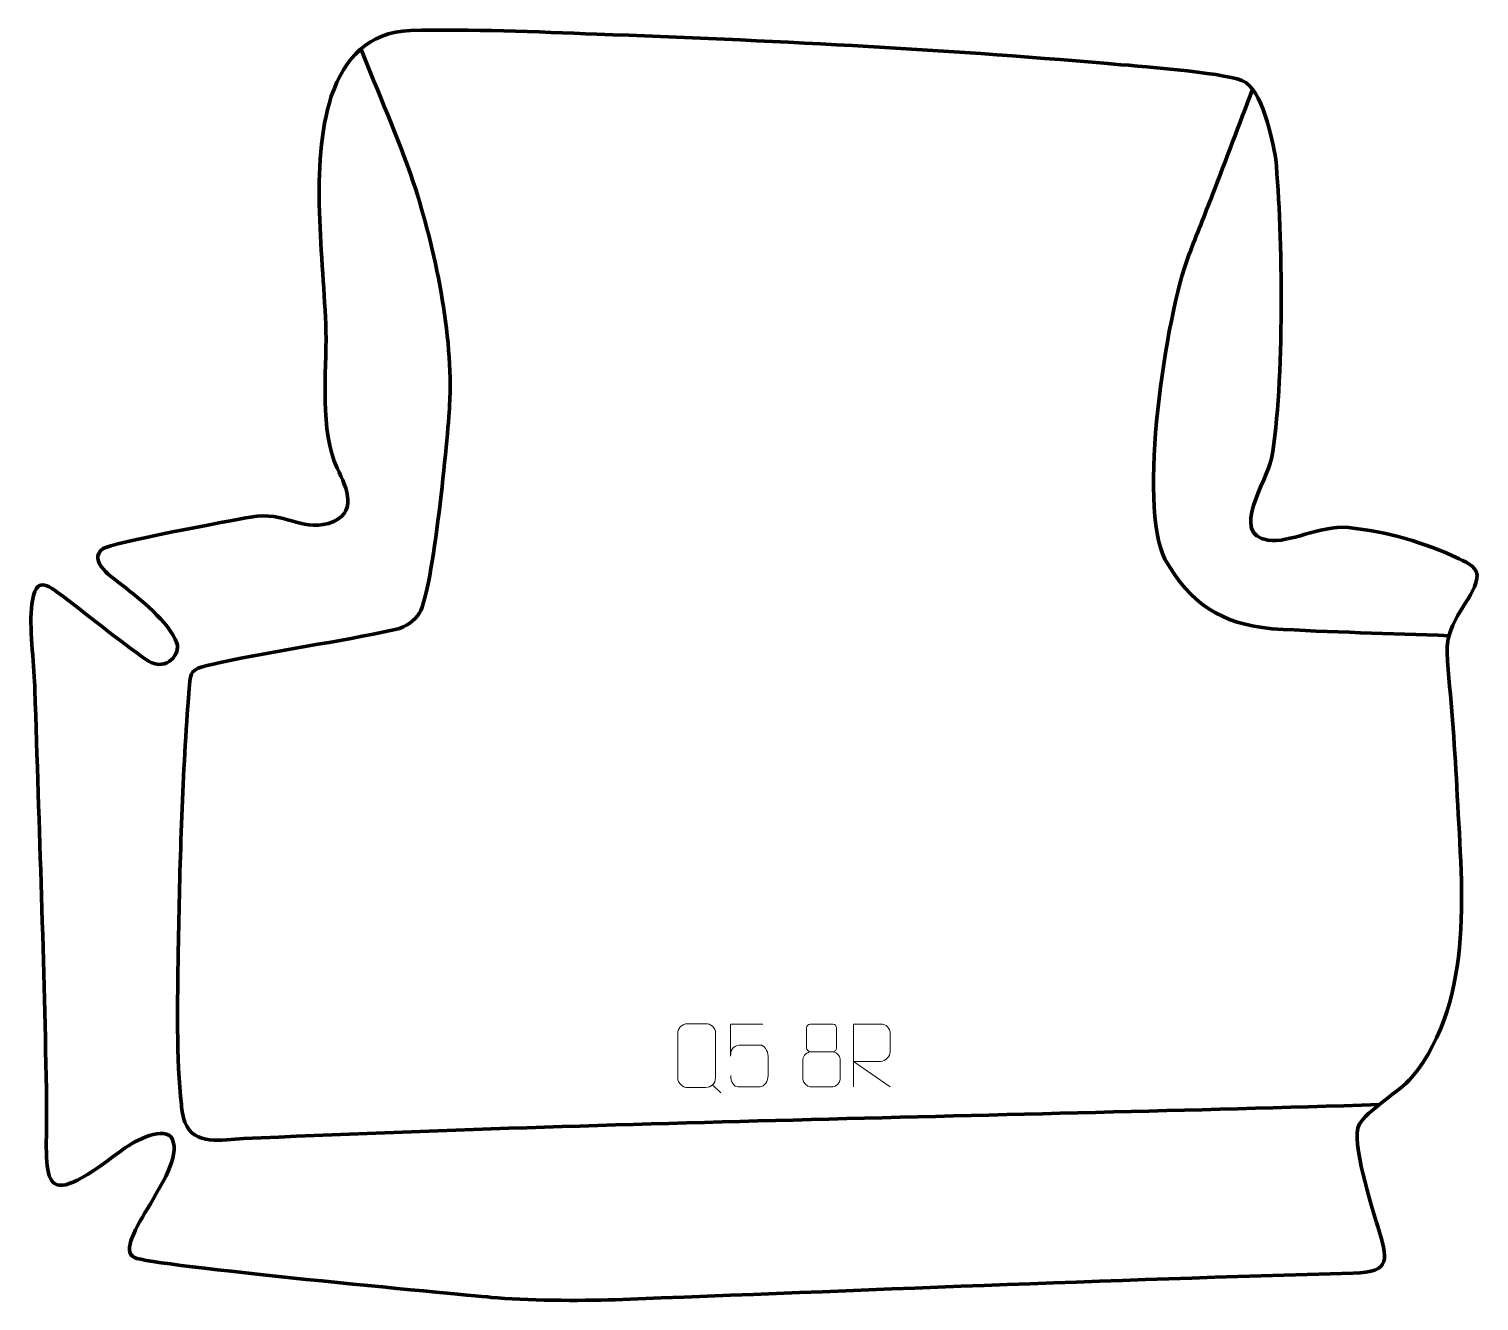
# Model space of a CAD drawing. Header units: millimetres. Extents: x -530 to 47, y 175 to 681.
import ezdxf

# ---------------------------------------------------------------- set-up
doc = ezdxf.new("R2010")
doc.units = ezdxf.units.MM
doc.header["$MEASUREMENT"] = 0
doc.layers.add('layer 2', color=7, linetype='Continuous')
doc.layers.add('layer 3', color=7, linetype='Continuous')

msp = doc.modelspace()

# ---------------------------------------------------------------- linework, layer by layer
at = {"layer": 'layer 2', "color": 142, "lineweight": 158}
for points, knots in [([(-398.4649, 673.4782), (-391.5347, 656.0605), (-383.4435, 637.7123), (-377.4161, 620.1029), (-377.4161, 620.1029), (-368.7479, 593.3431), (-361.4245, 559.3283), (-362.96, 531.168), (-362.96, 531.168), (-363.6637, 519.0877), (-369.4745, 457.2881), (-374.9904, 448.5373), (-374.9904, 448.5373), (-376.9879, 445.3682), (-379.9872, 442.9548), (-384.636, 441.8913), (-384.636, 441.8913), (-407.8582, 436.7927), (-431.7829, 433.7745), (-454.7854, 428.6736), (-454.7854, 428.6736), (-467.4893, 425.8565), (-466.0374, 426.1224), (-466.9364, 414.4722), (-466.9364, 414.4722), (-469.4523, 381.8701), (-470.4487, 347.1454), (-470.9802, 314.3693), (-470.9802, 314.3693), (-470.9802, 314.3693), (-470.9996, 313.1743), (-470.9996, 313.1743), (-470.9996, 313.1743), (-471.2604, 294.895), (-471.8282, 270.6516), (-469.7434, 252.6502), (-469.7434, 252.6502), (-469.482, 250.3935), (-469.1689, 247.9409), (-468.3927, 245.797), (-468.3927, 245.797), (-464.5287, 236.1782), (-453.6606, 238.8377), (-445.0323, 239.2285), (-445.0323, 239.2285), (-295.1998, 246.0148), (-143.0033, 248.1522), (7.1679, 252.7553)], [0, 0, 0, 0, 0.07692308, 0.07692308, 0.07692308, 0.07692308, 0.15384615, 0.15384615, 0.15384615, 0.15384615, 0.23076923, 0.23076923, 0.23076923, 0.23076923, 0.30769231, 0.30769231, 0.30769231, 0.30769231, 0.38461538, 0.38461538, 0.38461538, 0.38461538, 0.46153846, 0.46153846, 0.46153846, 0.46153846, 0.53846154, 0.53846154, 0.53846154, 0.53846154, 0.61538462, 0.61538462, 0.61538462, 0.61538462, 0.69230769, 0.69230769, 0.69230769, 0.69230769, 0.76923077, 0.76923077, 0.76923077, 0.76923077, 0.84615385, 0.84615385, 0.84615385, 0.84615385, 1, 1, 1, 1]), ([(34.8998, 439.4378), (11.5514, 440.4039), (-12.2799, 440.8196), (-35.5407, 442.2212), (-35.5407, 442.2212), (-56.0456, 444.2333), (-67.903, 452.1137), (-78.2229, 469.9801), (-78.2229, 469.9801), (-89.1491, 491.2731), (-78.0439, 566.6193), (-68.6374, 591.1193), (-68.6374, 591.1193), (-65.5604, 599.1337), (-62.3208, 607.0818), (-59.2504, 615.1008), (-59.2504, 615.1008), (-53.929, 629.0704), (-48.6077, 643.04), (-43.2863, 657.0095)], [0, 0, 0, 0, 0.16666667, 0.16666667, 0.16666667, 0.16666667, 0.33333333, 0.33333333, 0.33333333, 0.33333333, 0.5, 0.5, 0.5, 0.5, 0.66666667, 0.66666667, 0.66666667, 0.66666667, 1, 1, 1, 1])]:
    msp.add_open_spline(points, degree=3, knots=knots, dxfattribs=at)
at = {"layer": 'layer 3', "color": 242, "lineweight": 158}
msp.add_open_spline([(-378.5661, 680.4828), (-395.5044, 679.6621), (-404.5189, 669.6373), (-410.06, 654.3022), (-410.06, 654.3022), (-418.8717, 626.6318), (-413.1421, 589.882), (-412.1782, 560.6679), (-412.1782, 560.6679), (-411.9431, 544.321), (-414.6927, 520.866), (-407.6746, 506.1277), (-407.6746, 506.1277), (-403.7706, 497.9294), (-399.1339, 488.1246), (-411.1688, 484.1866), (-411.1688, 484.1866), (-422.9976, 481.0201), (-427.9278, 489.0501), (-442.1712, 486.7143), (-442.1712, 486.7143), (-449.8614, 485.3483), (-497.9249, 476.3731), (-500.909, 474.1391), (-500.909, 474.1391), (-507.4652, 469.231), (-496.8523, 462.3388), (-493.2657, 459.6198), (-493.2657, 459.6198), (-486.3245, 453.8771), (-474.7982, 445.2751), (-471.5263, 436.4664), (-471.5263, 436.4664), (-470.123, 432.6885), (-475.1623, 424.9132), (-482.8733, 429.3731), (-482.8733, 429.3731), (-495.1467, 437.8264), (-507.1814, 447.9362), (-519.1781, 456.8394), (-519.1781, 456.8394), (-525.7097, 461.6867), (-528.1421, 460.48), (-529.2718, 451.9833), (-529.2718, 451.9833), (-530.4146, 443.3891), (-528.4619, 428.7974), (-528.1244, 419.4824), (-528.1244, 419.4824), (-528.1244, 419.4824), (-528.0684, 417.9356), (-528.0684, 417.9356), (-528.0684, 417.9356), (-526.3725, 363.1811), (-524.291, 308.3997), (-523.418, 253.6264), (-523.418, 253.6264), (-523.1222, 222.457), (-528.1079, 208.0201), (-493.7657, 234.3921), (-493.7657, 234.3921), (-489.8803, 237.3758), (-477.9725, 244.2998), (-473.872, 239.9142), (-473.872, 239.9142), (-466.1016, 227.8173), (-498.6678, 197.1165), (-488.3745, 191.8765), (-488.3745, 191.8765), (-481.9577, 188.6098), (-359.8946, 177.2789), (-346.3223, 176.029), (-346.3223, 176.029), (-332.9304, 174.7957), (-311.0979, 174.5701), (-297.1122, 175.0924), (-297.1122, 175.0924), (-199.1663, 178.7508), (-101.1736, 183.0469), (-3.205, 185.654), (-3.205, 185.654), (12.325, 186.0673), (10.3109, 191.2976), (6.5196, 204.2718), (6.5196, 204.2718), (4.3456, 211.7113), (-4.3418, 238.6103), (-0.8891, 244.7909), (-0.8891, 244.7909), (2.1155, 250.1693), (14.7721, 257.6711), (20.1419, 263.645), (20.1419, 263.645), (45.748, 295.2081), (39.7925, 341.1923), (38.0143, 379.2262), (38.0143, 379.2262), (37.1792, 397.0877), (35.4326, 414.9218), (34.1086, 432.7545), (34.1086, 432.7545), (33.7985, 446.0246), (44.404, 453.3454), (46.0212, 462.1722), (46.0212, 462.1722), (46.8388, 466.6343), (42.5309, 468.2544), (38.958, 470.0403), (38.958, 470.0403), (25.1072, 476.733), (10.1578, 480.8529), (-5.1379, 482.5499), (-5.1379, 482.5499), (-17.2687, 483.3766), (-28.3736, 476.2183), (-37.1252, 477.4851), (-37.1252, 477.4851), (-52.7358, 479.7448), (-37.4042, 501.0635), (-35.7823, 509.9852), (-35.7823, 509.9852), (-30.466, 539.2268), (-31.3525, 600.1326), (-34.0887, 629.1568), (-34.0887, 629.1568), (-35.4199, 637.1599), (-39.338, 657.3068), (-47.536, 660.5066), (-47.536, 660.5066), (-56.1582, 663.8719), (-89.7938, 666.2915), (-100.9356, 667.2472), (-100.9356, 667.2472), (-167.9596, 673.1112), (-237.0331, 676.5188), (-304.2947, 678.9919), (-304.2947, 678.9919), (-328.5152, 679.8825), (-354.3683, 681.0242), (-378.5661, 680.4828)], degree=3, knots=[0, 0, 0, 0, 0.02777778, 0.02777778, 0.02777778, 0.02777778, 0.05555556, 0.05555556, 0.05555556, 0.05555556, 0.08333333, 0.08333333, 0.08333333, 0.08333333, 0.11111111, 0.11111111, 0.11111111, 0.11111111, 0.13888889, 0.13888889, 0.13888889, 0.13888889, 0.16666667, 0.16666667, 0.16666667, 0.16666667, 0.19444444, 0.19444444, 0.19444444, 0.19444444, 0.22222222, 0.22222222, 0.22222222, 0.22222222, 0.25, 0.25, 0.25, 0.25, 0.27777778, 0.27777778, 0.27777778, 0.27777778, 0.30555556, 0.30555556, 0.30555556, 0.30555556, 0.33333333, 0.33333333, 0.33333333, 0.33333333, 0.36111111, 0.36111111, 0.36111111, 0.36111111, 0.38888889, 0.38888889, 0.38888889, 0.38888889, 0.41666667, 0.41666667, 0.41666667, 0.41666667, 0.44444444, 0.44444444, 0.44444444, 0.44444444, 0.47222222, 0.47222222, 0.47222222, 0.47222222, 0.5, 0.5, 0.5, 0.5, 0.52777778, 0.52777778, 0.52777778, 0.52777778, 0.55555556, 0.55555556, 0.55555556, 0.55555556, 0.58333333, 0.58333333, 0.58333333, 0.58333333, 0.61111111, 0.61111111, 0.61111111, 0.61111111, 0.63888889, 0.63888889, 0.63888889, 0.63888889, 0.66666667, 0.66666667, 0.66666667, 0.66666667, 0.69444444, 0.69444444, 0.69444444, 0.69444444, 0.72222222, 0.72222222, 0.72222222, 0.72222222, 0.75, 0.75, 0.75, 0.75, 0.77777778, 0.77777778, 0.77777778, 0.77777778, 0.80555556, 0.80555556, 0.80555556, 0.80555556, 0.83333333, 0.83333333, 0.83333333, 0.83333333, 0.86111111, 0.86111111, 0.86111111, 0.86111111, 0.88888889, 0.88888889, 0.88888889, 0.88888889, 0.91666667, 0.91666667, 0.91666667, 0.91666667, 0.94444444, 0.94444444, 0.94444444, 0.94444444, 1, 1, 1, 1], dxfattribs=at)
at = {"layer": 'layer 3', "color": 250, "lineweight": 9}
for points, knots in [([(-268.1978, 284.9857), (-265.83, 284.9857), (-263.462, 284.9857), (-261.094, 284.9857), (-261.094, 284.9857), (-259.1122, 285.0219), (-257.0849, 283.5034), (-257.0578, 281.0218), (-257.0578, 281.0218), (-257.0581, 275.1712), (-257.0581, 269.3203), (-257.0578, 263.4689), (-257.0578, 263.4689), (-257.2, 261.1036), (-258.9075, 259.5973), (-261.094, 259.5863), (-261.094, 259.5863), (-263.468, 259.5868), (-265.8418, 259.5868), (-268.2153, 259.5863), (-268.2153, 259.5863), (-270.1752, 259.4791), (-272.183, 261.3976), (-272.1715, 263.4513), (-272.1715, 263.4513), (-272.1712, 269.3253), (-272.1712, 275.1991), (-272.1715, 281.0725), (-272.1715, 281.0725), (-272.1672, 283.2491), (-270.389, 284.9994), (-268.1978, 284.9857)], [0, 0, 0, 0, 0.11111111, 0.11111111, 0.11111111, 0.11111111, 0.22222222, 0.22222222, 0.22222222, 0.22222222, 0.33333333, 0.33333333, 0.33333333, 0.33333333, 0.44444444, 0.44444444, 0.44444444, 0.44444444, 0.55555556, 0.55555556, 0.55555556, 0.55555556, 0.66666667, 0.66666667, 0.66666667, 0.66666667, 0.77777778, 0.77777778, 0.77777778, 0.77777778, 1, 1, 1, 1]), ([(-238.2601, 284.7404), (-238.2601, 284.7404), (-251.1118, 284.7404), (-251.1118, 284.7404), (-251.1118, 284.7404), (-251.1115, 280.5098), (-251.1115, 276.2789), (-251.1118, 272.0477), (-251.1118, 272.0477), (-251.1121, 275.3578), (-249.4811, 276.4296), (-246.6691, 276.4901), (-246.6691, 276.4901), (-244.2295, 276.4904), (-241.79, 276.4904), (-239.3508, 276.4901), (-239.3508, 276.4901), (-237.701, 276.4969), (-236.2261, 274.1164), (-236.1976, 272.0477), (-236.1976, 272.0477), (-236.1979, 269.4604), (-236.1979, 266.8728), (-236.1976, 264.2851), (-236.1976, 264.2851), (-236.1514, 262.3257), (-237.6508, 259.8894), (-239.2767, 259.8309), (-239.2767, 259.8309), (-241.2332, 259.8312), (-246.1282, 259.8312), (-248.0852, 259.8309), (-248.0852, 259.8309), (-249.9307, 259.8221), (-251.0378, 261.7869), (-251.0586, 264.338)], [0, 0, 0, 0, 0.1, 0.1, 0.1, 0.1, 0.2, 0.2, 0.2, 0.2, 0.3, 0.3, 0.3, 0.3, 0.4, 0.4, 0.4, 0.4, 0.5, 0.5, 0.5, 0.5, 0.6, 0.6, 0.6, 0.6, 0.7, 0.7, 0.7, 0.7, 0.8, 0.8, 0.8, 0.8, 1, 1, 1, 1]), ([(-220.8512, 283.367), (-220.8512, 281.154), (-220.8512, 277.4717), (-220.8512, 275.2584), (-220.8512, 275.2584), (-220.8362, 274.751), (-220.0288, 273.8196), (-219.3287, 273.8208), (-219.3287, 273.8208), (-216.3588, 273.821), (-213.3886, 273.7361), (-210.4182, 273.7358), (-210.4182, 273.7358), (-209.6211, 273.74), (-208.9004, 274.5303), (-208.903, 275.251), (-208.903, 275.251), (-208.9033, 277.467), (-208.9033, 281.1517), (-208.903, 283.367), (-208.903, 283.367), (-208.9215, 284.0778), (-209.5329, 284.8382), (-210.3668, 284.8308), (-210.3668, 284.8308), (-213.3839, 284.8305), (-216.4008, 284.8305), (-219.4174, 284.8308), (-219.4174, 284.8308), (-220.0438, 284.8384), (-220.8679, 284.1274), (-220.8512, 283.367)], [0, 0, 0, 0, 0.11111111, 0.11111111, 0.11111111, 0.11111111, 0.22222222, 0.22222222, 0.22222222, 0.22222222, 0.33333333, 0.33333333, 0.33333333, 0.33333333, 0.44444444, 0.44444444, 0.44444444, 0.44444444, 0.55555556, 0.55555556, 0.55555556, 0.55555556, 0.66666667, 0.66666667, 0.66666667, 0.66666667, 0.77777778, 0.77777778, 0.77777778, 0.77777778, 1, 1, 1, 1]), ([(-202.2298, 259.8794), (-202.2298, 259.8794), (-202.2298, 284.8329), (-202.2298, 284.8329), (-202.2298, 284.8329), (-198.635, 284.8329), (-195.0395, 284.8329), (-191.4443, 284.8329), (-191.4443, 284.8329), (-189.119, 284.7952), (-187.5617, 283.3052), (-187.5658, 280.9388), (-187.5658, 280.9388), (-187.5662, 278.9033), (-187.5662, 275.8439), (-187.5658, 273.8079), (-187.5658, 273.8079), (-187.5723, 271.9324), (-189.3846, 269.9906), (-191.3941, 269.9715), (-191.3941, 269.9715), (-191.3941, 269.9715), (-202.2298, 269.9715), (-202.2298, 269.9715), (-202.2298, 269.9715), (-202.2298, 269.9715), (-187.5751, 259.8794), (-187.5751, 259.8794)], [0, 0, 0, 0, 0.125, 0.125, 0.125, 0.125, 0.25, 0.25, 0.25, 0.25, 0.375, 0.375, 0.375, 0.375, 0.5, 0.5, 0.5, 0.5, 0.625, 0.625, 0.625, 0.625, 0.75, 0.75, 0.75, 0.75, 1, 1, 1, 1]), ([(-222.31, 270.8488), (-222.31, 267.678), (-222.31, 265.9759), (-222.31, 262.8045), (-222.31, 262.8045), (-222.3185, 261.5826), (-220.6206, 259.8899), (-219.368, 259.8814), (-219.368, 259.8814), (-216.3849, 259.8817), (-213.4016, 259.8817), (-210.4182, 259.8814), (-210.4182, 259.8814), (-209.0949, 259.8931), (-207.4745, 261.5147), (-207.4856, 262.8139), (-207.4856, 262.8139), (-207.4859, 265.9821), (-207.4859, 267.6809), (-207.4856, 270.8488), (-207.4856, 270.8488), (-207.5553, 272.2292), (-209.1331, 273.8078), (-210.4385, 273.8017), (-210.4385, 273.8017), (-213.4151, 273.8014), (-216.3917, 273.8014), (-219.368, 273.8017), (-219.368, 273.8017), (-220.4475, 273.8081), (-222.2938, 272.2292), (-222.31, 270.8488)], [0, 0, 0, 0, 0.11111111, 0.11111111, 0.11111111, 0.11111111, 0.22222222, 0.22222222, 0.22222222, 0.22222222, 0.33333333, 0.33333333, 0.33333333, 0.33333333, 0.44444444, 0.44444444, 0.44444444, 0.44444444, 0.55555556, 0.55555556, 0.55555556, 0.55555556, 0.66666667, 0.66666667, 0.66666667, 0.66666667, 0.77777778, 0.77777778, 0.77777778, 0.77777778, 1, 1, 1, 1])]:
    msp.add_open_spline(points, degree=3, knots=knots, dxfattribs=at)
msp.add_open_spline([(-258.2677, 260.6843), (-258.2677, 260.6843), (-255.0575, 257.4774), (-255.0575, 257.4774)], degree=3, dxfattribs=at)

doc.saveas('drawing.dxf')
